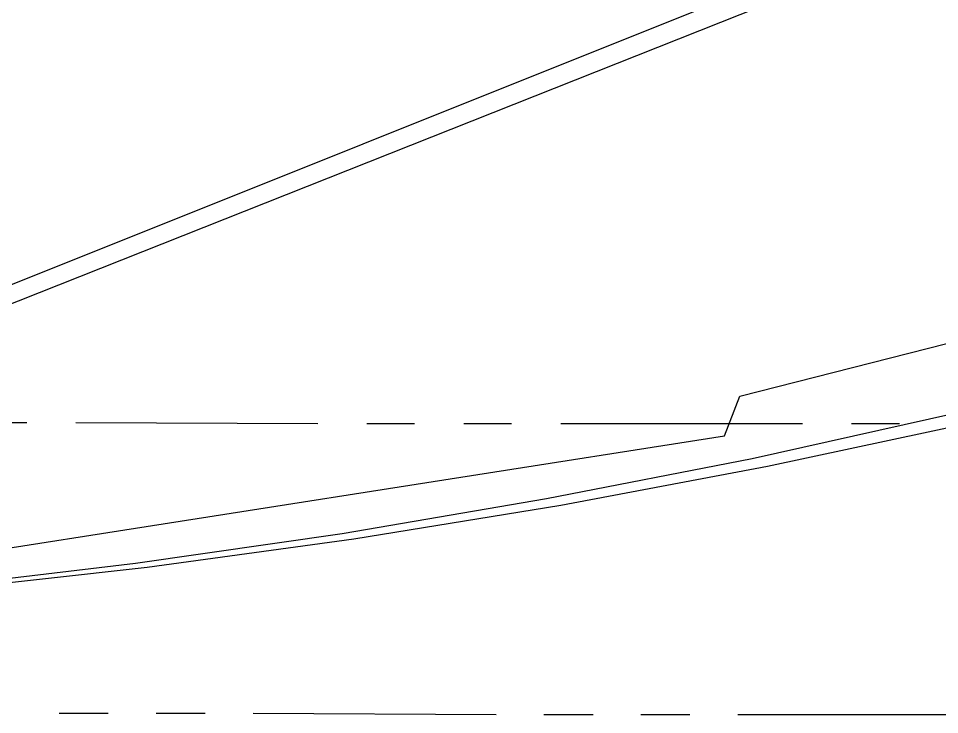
# Model space of a CAD drawing. Header units: feet. Extents: x -84 to 198, y -22 to 181.
# Drawn here: x 74.29 to 83.79, y 6.72 to 13.9 of the extents above; entities that cross this region are included whole.
import ezdxf

# ---------------------------------------------------------------- set-up
doc = ezdxf.new("R2010")
doc.units = ezdxf.units.FT
doc.layers.add('A-AREA-UNIDAD', color=30, linetype='CONTINUOUS')
doc.layers.add('A-LINEA', color=7, linetype='CONTINUOUS')

msp = doc.modelspace()

# ---------------------------------------------------------------- linework, layer by layer
at = {"layer": 'A-AREA-UNIDAD'}
msp.add_lwpolyline([(62.64, 7.68), (66, 7.68), (66.048, 7.8756), (73.408, 8.32), (81.568, 9.6), (81.728, 10.0089), (89.28, 11.9289), (96.72, 14.5956), (102.32, 17.1556), (107.92, 20.2489), (113.92, 24.1956), (119.92, 28.96), (123.648, 32.6044), (126.32, 36.2844)], dxfattribs=at)
at = {"layer": 'A-LINEA'}
for p, q in [((66.5385, 8.0853), (121.2252, 29.9819)), ((66.1153, 7.7422), (121.4491, 29.735)), ((73.88, 9.7378), (74.3733, 9.7378)), ((74.88, 9.7378), (77.3733, 9.7244)), ((77.88, 9.7244), (78.3733, 9.7244)), ((78.88, 9.7244), (79.3733, 9.7244)), ((79.88, 9.7244), (82.3733, 9.7244)), ((82.88, 9.7244), (83.3733, 9.7244)), ((74.7067, 6.7378), (75.2133, 6.7378)), ((75.7067, 6.7378), (76.2133, 6.7378)), ((76.7067, 6.7378), (79.2133, 6.7244)), ((79.7067, 6.7244), (80.2133, 6.7244)), ((80.7067, 6.7244), (81.2133, 6.7244)), ((81.7067, 6.7244), (84.2133, 6.7244))]:
    msp.add_line(p, q, dxfattribs=at)
for points in [[(64.7867, 7.5511), (66.9333, 7.5911), (69.08, 7.6844), (71.2267, 7.8311), (73.36, 8.0311), (75.4933, 8.2844), (77.6267, 8.5911), (79.7333, 8.9511), (81.8533, 9.3644), (83.9467, 9.8311), (86.0267, 10.3511), (88.0933, 10.9244), (90.1467, 11.5511), (92.1867, 12.2311), (94.2133, 12.9511), (96.2133, 13.7378), (98.1867, 14.5644), (100.1467, 15.4444), (102.0933, 16.3644), (104, 17.3378), (105.8933, 18.3644), (107.7467, 19.4311), (109.5867, 20.5511)], [(64.8267, 7.5511), (66.9867, 7.5911), (69.1467, 7.6711), (71.3067, 7.8044), (73.4533, 8.0044), (75.6133, 8.2444), (77.7467, 8.5378), (79.88, 8.8844), (82.0133, 9.2844), (84.12, 9.7378), (86.2267, 10.2444), (88.32, 10.8044), (90.4, 11.4044), (92.4533, 12.0578), (94.4933, 12.7644), (96.52, 13.5244), (98.5333, 14.3244), (100.52, 15.1778), (102.48, 16.0844), (104.4267, 17.0311), (106.3467, 18.0178), (108.24, 19.0711), (110.1067, 20.1511)]]:
    msp.add_lwpolyline(points, dxfattribs=at)

doc.saveas('drawing.dxf')
